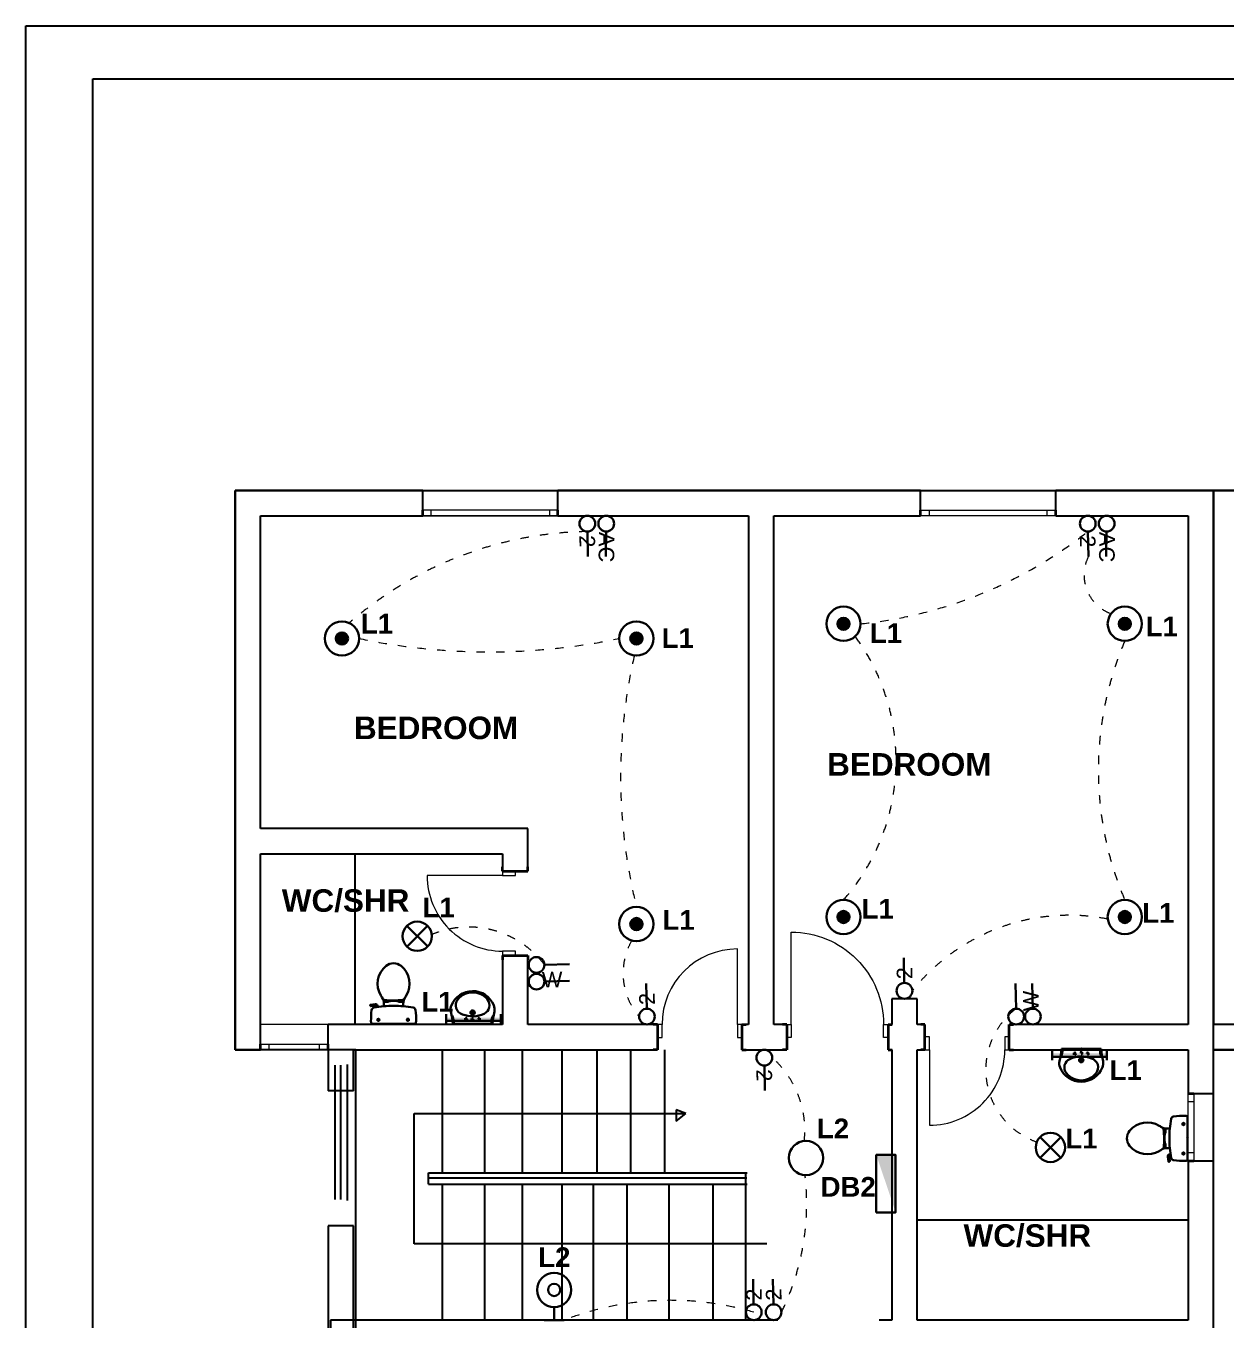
# Model space of a CAD drawing. Header units: inches. Extents: x 23 to 2032867, y 13 to 664695.
# Drawn here: x 146316 to 156973, y 303516 to 315005 of the extents above; entities that cross this region are included whole.
import ezdxf
from ezdxf.enums import TextEntityAlignment as Align

# ---------------------------------------------------------------- set-up
doc = ezdxf.new("R2010")
doc.units = ezdxf.units.IN
doc.header["$MEASUREMENT"] = 0
doc.linetypes.add('DASHED1', pattern=[1, 0.3, -0.4, 0.3])
doc.linetypes.add('Hidden Line', pattern=[391.222223, 282.222223, -109])
for name, color, linetype, lineweight, true_color in [('2D Drafting - General_Pen_No__62', 7, 'Continuous', 20, 0xaaaaaa), ('2D Drafting - General_Pen_No__82', 7, 'Continuous', 20, 0xaaaaaa), ('Annotation - Text_Pen_No__86', 7, 'Continuous', 20, 0x5555ff), ('ARCHICAD Doors_Pen_No__23', 7, 'Continuous', 20, 0xff6600), ('ARCHICAD Doors_Pen_No__3', 7, 'Continuous', 18, 0xff6600), ('ARCHICAD Windows_Pen_No__23', 7, 'Continuous', 20, 0xff6600), ('ARCHICAD Windows_Pen_No__3', 7, 'Continuous', 18, 0xff6600), ('Structural - Bearing_Pen_No__89', 7, 'Continuous', 20, 0x71cebe)]:
    doc.layers.add(name, color=color, linetype=linetype, lineweight=lineweight, true_color=true_color)
for name, color, linetype, lineweight in [('ARCHICAD Doors_Pen_No__27', 7, 'Continuous', 35), ('ARCHICAD Windows_Pen_No__27', 7, 'Continuous', 35), ('Building', 8, 'Continuous', 18), ('Structural - Bearing_Pen_No__27', 7, 'Continuous', 35)]:
    doc.layers.add(name, color=color, linetype=linetype, lineweight=lineweight)
for name, color, linetype in [('E-inst', 3, 'Continuous'), ('E-inst.', 3, 'Continuous'), ('E-power', 1, 'Continuous'), ('LIAB', 8, 'Continuous'), ('PLOTYR', 15, 'Continuous')]:
    doc.layers.add(name, color=color, linetype=linetype)
doc.styles.add('GENERATED_STYLE_2', font='arialbd.ttf')
doc.styles.add('NEW', font='swisseb.ttf', dxfattribs={"width": 0.75})
doc.styles.add('ORIG2', font='ORIG2')

msp = doc.modelspace()

# ---------------------------------------------------------------- hatches: boundary and pattern name
at = {"layer": 'E-inst.', "lineweight": 30}
for points in [[(153521.767, 309697.277, -1), (153630.466, 309697.277, -1)], [(156019.355, 309697.277, -1), (156128.053, 309697.277, -1)], [(149068.347, 309566.876, -1), (149177.045, 309566.876, -1)], [(151682.886, 309566.876, -1), (151791.584, 309566.876, -1)], [(153521.767, 307094.402, -1), (153630.466, 307094.402, -1)], [(156019.355, 307094.402, -1), (156128.053, 307094.402, -1)], [(151682.886, 307031.467, -1), (151791.584, 307031.467, -1)]]:
    msp.add_hatch(color=256, dxfattribs=at).paths.add_polyline_path(points)
h = msp.add_hatch(color=256, dxfattribs=at)
h.dxf.hatch_style = 1
h.paths.add_polyline_path([(150533.085, 306201.527), (150533.085, 306171.191), (150048.799, 306171.191), (150048.799, 306186.359), (150048.799, 306201.527)])
h = msp.add_hatch(color=256, dxfattribs=at)
h.dxf.hatch_style = 1
h.paths.add_polyline_path([(155914.247, 305884.698), (155914.247, 305854.363), (155429.961, 305854.363), (155429.961, 305869.53), (155429.961, 305884.698)])
at = {"layer": 'E-power', "linetype": 'Continuous', "lineweight": 30}
h = msp.add_hatch(color=1, dxfattribs=at)
h.dxf.hatch_style = 1
h.paths.add_polyline_path([(154038.531, 304474.13), (153867.823, 304981.762), (154038.531, 304981.762)])

# ---------------------------------------------------------------- linework, layer by layer
at = {"layer": '2D Drafting - General_Pen_No__62', "color": 8, "linetype": 'Continuous', "lineweight": 25}
for p, q in [((149762.314, 304194.263), (149762.314, 305348.581)), ((149762.314, 305348.581), (152176.223, 305348.581)), ((152176.223, 305348.581), (152091.549, 305382.088)), ((152091.549, 305382.088), (152091.549, 305283.014)), ((152091.549, 305283.014), (152176.223, 305348.581)), ((152895.299, 304194.263), (149762.314, 304194.263))]:
    msp.add_line(p, q, dxfattribs=at)
at = {"layer": '2D Drafting - General_Pen_No__82', "color": 8, "linetype": 'Continuous', "lineweight": 25}
for p, q in [((150016.75, 304826.445), (150016.75, 305915.655)), ((150016.75, 304826.445), (150016.75, 305915.655)), ((150392.653, 304826.445), (150392.653, 305915.655)), ((150392.653, 304826.445), (150392.653, 305915.655)), ((150725.667, 304826.445), (150725.667, 305915.655)), ((150725.667, 304826.445), (150725.667, 305915.655)), ((151077.82, 304826.445), (151077.82, 305915.655)), ((151077.82, 304826.445), (151077.82, 305915.655)), ((151388.341, 304826.445), (151388.341, 305915.655)), ((151388.341, 304826.445), (151388.341, 305915.655)), ((151688.341, 304826.445), (151688.341, 305915.655)), ((151688.341, 304826.445), (151688.341, 305915.655)), ((151988.341, 304826.445), (151988.341, 305915.655)), ((151988.341, 304826.445), (151988.341, 305915.655)), ((149058.485, 305778.606), (149058.485, 304586.033)), ((149058.485, 305778.606), (149058.485, 304586.033)), ((149108.938, 305778.606), (149108.938, 304586.033)), ((149108.938, 305778.606), (149108.938, 304586.033)), ((149170.2, 305784.542), (149170.2, 304577.481)), ((149170.2, 305784.542), (149170.2, 304577.481)), ((149890.605, 304822.893), (152719.254, 304822.893)), ((149890.605, 304722.52), (149890.605, 304822.893)), ((149890.605, 304822.893), (152719.254, 304822.893)), ((149890.605, 304722.52), (149890.605, 304822.893)), ((152706.975, 304826.445), (152706.975, 303515.801)), ((152706.975, 304826.445), (152706.975, 303515.801)), ((149890.605, 304778.283), (152718.377, 304778.283)), ((149890.605, 304778.283), (152718.377, 304778.283)), ((149890.605, 304722.52), (152719.254, 304722.52)), ((149890.605, 304722.52), (152719.254, 304722.52)), ((150016.75, 303515.801), (150016.75, 304726.071)), ((150016.75, 303515.801), (150016.75, 304726.071)), ((150392.653, 303515.801), (150392.653, 304726.071)), ((150392.653, 303515.801), (150392.653, 304726.071)), ((150725.667, 303515.801), (150725.667, 304726.071)), ((150725.667, 303515.801), (150725.667, 304726.071)), ((151077.82, 303515.801), (151077.82, 304726.071)), ((151077.82, 303515.801), (151077.82, 304726.071)), ((151354.665, 303515.801), (151354.665, 304726.071)), ((151354.665, 303515.801), (151354.665, 304726.071)), ((151654.665, 303515.801), (151654.665, 304726.071)), ((151654.665, 303515.801), (151654.665, 304726.071)), ((152028.458, 303515.801), (152028.458, 304726.071)), ((152028.458, 303515.801), (152028.458, 304726.071)), ((152417.241, 303515.801), (152417.241, 304726.071)), ((152417.241, 303515.801), (152417.241, 304726.071))]:
    msp.add_line(p, q, dxfattribs=at)
at = {"layer": 'ARCHICAD Doors_Pen_No__23', "color": 8, "linetype": 'Continuous'}
for p, q in [((150548.839, 307501.344), (150548.839, 307461.344)), ((150663.839, 307501.344), (150548.839, 307501.344)), ((150548.839, 307461.344), (150663.839, 307461.344)), ((150663.839, 307461.344), (150663.839, 307501.344)), ((150663.839, 306791.344), (150548.839, 306791.344)), ((150548.839, 306791.344), (150548.839, 306751.344)), ((150663.839, 306751.344), (150663.839, 306791.344)), ((150548.839, 306751.344), (150663.839, 306751.344)), ((151964.382, 306140.445), (151924.382, 306140.445)), ((151924.382, 306140.445), (151924.382, 306025.445)), ((151964.382, 306025.445), (151964.382, 306140.445)), ((152674.382, 306140.445), (152634.382, 306140.445)), ((152634.382, 306140.445), (152634.382, 306025.445)), ((152674.382, 306025.445), (152674.382, 306140.445)), ((153071.664, 306140.445), (153111.664, 306140.445)), ((153071.664, 306025.445), (153071.664, 306140.445)), ((153111.664, 306140.445), (153111.664, 306025.445)), ((153931.664, 306025.445), (153931.664, 306140.445)), ((153931.664, 306140.445), (153971.664, 306140.445)), ((153971.664, 306140.445), (153971.664, 306025.445)), ((151924.382, 306025.445), (151964.382, 306025.445)), ((152634.382, 306025.445), (152674.382, 306025.445)), ((153111.664, 306025.445), (153071.664, 306025.445)), ((153971.664, 306025.445), (153931.664, 306025.445)), ((154338.422, 306030.445), (154298.422, 306030.445)), ((154298.422, 306030.445), (154298.422, 305915.445)), ((154338.422, 305915.445), (154338.422, 306030.445)), ((155048.422, 306030.445), (155008.422, 306030.445)), ((155008.422, 306030.445), (155008.422, 305915.445)), ((155048.422, 305915.445), (155048.422, 306030.445)), ((154298.422, 305915.445), (154338.422, 305915.445)), ((155008.422, 305915.445), (155048.422, 305915.445))]:
    msp.add_line(p, q, dxfattribs=at)
at = {"layer": 'ARCHICAD Doors_Pen_No__27', "color": 8, "linetype": 'Continuous'}
for p, q in [((150548.839, 307501.344), (150548.839, 307538.344)), ((150548.839, 307501.344), (150663.839, 307501.344)), ((150663.839, 307501.344), (150773.839, 307501.344)), ((150773.839, 307501.344), (150773.839, 307538.344)), ((150548.839, 306751.344), (150663.839, 306751.344)), ((150548.839, 306751.344), (150548.839, 306714.344)), ((150663.839, 306751.344), (150773.839, 306751.344)), ((150773.839, 306751.344), (150773.839, 306714.344)), ((151924.382, 306140.445), (151887.382, 306140.445)), ((151924.382, 306140.445), (151924.382, 306025.445)), ((152674.382, 306140.445), (152674.382, 306025.445)), ((152674.382, 306140.445), (152711.382, 306140.445)), ((153071.664, 306140.445), (153034.664, 306140.445)), ((153071.664, 306140.445), (153071.664, 306025.445)), ((153971.664, 306140.445), (153971.664, 306025.445)), ((153971.664, 306140.445), (154008.664, 306140.445)), ((154298.422, 306140.445), (154261.422, 306140.445)), ((154298.422, 306030.445), (154298.422, 306140.445)), ((155048.422, 306030.445), (155048.422, 306140.445)), ((155048.422, 306140.445), (155085.422, 306140.445)), ((151924.382, 306025.445), (151924.382, 305915.445)), ((152674.382, 306025.445), (152674.382, 305915.445)), ((153071.664, 306025.445), (153071.664, 305915.445)), ((153971.664, 306025.445), (153971.664, 305915.445)), ((154298.422, 305915.445), (154298.422, 306030.445)), ((155048.422, 305915.445), (155048.422, 306030.445)), ((151924.382, 305915.445), (151887.382, 305915.445)), ((152674.382, 305915.445), (152711.382, 305915.445)), ((153071.664, 305915.445), (153034.664, 305915.445)), ((153971.664, 305915.445), (154008.664, 305915.445)), ((154298.422, 305915.445), (154261.422, 305915.445)), ((155048.422, 305915.445), (155085.422, 305915.445))]:
    msp.add_line(p, q, dxfattribs=at)
at = {"layer": 'ARCHICAD Doors_Pen_No__3', "color": 8, "linetype": 'Continuous'}
for p, q in [((150548.839, 307461.344), (149878.839, 307461.344)), ((153111.664, 306140.445), (153111.664, 306960.445)), ((152634.382, 306140.445), (152634.382, 306810.445)), ((154338.422, 305915.445), (154338.422, 305245.445))]:
    msp.add_line(p, q, dxfattribs=at)
for centre, major_axis, start_param, end_param in [((150548.839, 307461.344), (473.762, 473.762), 2.35619449, 3.926990817), ((152634.382, 306140.445), (-473.762, 473.762), -0.785398163, 0.785398163), ((154338.422, 305915.445), (-473.762, 473.762), 2.35619449, 3.926990817)]:
    msp.add_ellipse(centre, major_axis=major_axis, ratio=1, start_param=start_param, end_param=end_param, dxfattribs=at)
at = {"layer": 'ARCHICAD Doors_Pen_No__3', "color": 8, "linetype": 'Continuous', "extrusion": (0, 0, -1)}
msp.add_ellipse((153111.664, 306140.445), major_axis=(-579.828, 579.828), ratio=1, start_param=0.785398163, end_param=2.35619449, dxfattribs=at)
at = {"layer": 'ARCHICAD Windows_Pen_No__23', "color": 8, "linetype": 'Continuous'}
for p, q in [((149915.822, 310706.203), (149840.822, 310706.203)), ((149915.822, 310656.203), (149915.822, 310706.203)), ((151040.822, 310706.203), (150965.822, 310706.203)), ((150965.822, 310706.203), (150965.822, 310656.203)), ((154260.784, 310706.203), (154335.784, 310706.203)), ((154335.784, 310706.203), (154335.784, 310656.203)), ((155385.784, 310656.203), (155385.784, 310706.203)), ((155385.784, 310706.203), (155460.784, 310706.203)), ((149840.822, 310656.203), (149915.822, 310656.203)), ((150965.822, 310656.203), (151040.822, 310656.203)), ((154335.784, 310656.203), (154260.784, 310656.203)), ((155460.784, 310656.203), (155385.784, 310656.203)), ((148398.854, 305965.445), (148473.854, 305965.445)), ((148473.854, 305965.445), (148473.854, 305915.445)), ((148923.854, 305915.445), (148923.854, 305965.445)), ((148923.854, 305965.445), (148998.854, 305965.445)), ((148473.854, 305915.445), (148398.854, 305915.445)), ((148998.854, 305915.445), (148923.854, 305915.445)), ((156635.872, 305453.677), (156635.872, 305528.677)), ((156685.872, 305528.677), (156685.872, 305453.677)), ((156685.872, 305453.677), (156635.872, 305453.677)), ((156635.872, 304928.677), (156635.872, 305003.677)), ((156635.872, 305003.677), (156685.872, 305003.677)), ((156685.872, 305003.677), (156685.872, 304928.677))]:
    msp.add_line(p, q, dxfattribs=at)
at = {"layer": 'ARCHICAD Windows_Pen_No__27', "color": 8, "linetype": 'Continuous'}
for p, q in [((149840.822, 310656.203), (149840.822, 310706.203)), ((151040.822, 310656.203), (151040.822, 310706.203)), ((154260.784, 310656.203), (154260.784, 310706.203)), ((155460.784, 310656.203), (155460.784, 310706.203)), ((148398.854, 305915.445), (148398.854, 305965.445)), ((148998.854, 305915.445), (148998.854, 305965.445)), ((156635.872, 305528.677), (156685.872, 305528.677)), ((156635.872, 304928.677), (156685.872, 304928.677))]:
    msp.add_line(p, q, dxfattribs=at)
at = {"layer": 'ARCHICAD Windows_Pen_No__3', "color": 8, "linetype": 'Continuous'}
for p, q in [((151040.822, 310881.203), (149840.822, 310881.203)), ((155460.784, 310881.203), (154260.784, 310881.203)), ((150965.822, 310706.203), (149915.822, 310706.203)), ((154335.784, 310706.203), (155385.784, 310706.203)), ((151040.822, 310656.203), (149840.822, 310656.203)), ((149915.822, 310656.203), (150965.822, 310656.203)), ((155460.784, 310656.203), (154260.784, 310656.203)), ((155385.784, 310656.203), (154335.784, 310656.203)), ((148998.854, 306140.445), (148398.854, 306140.445)), ((148473.854, 305965.445), (148923.854, 305965.445)), ((148998.854, 305915.445), (148398.854, 305915.445)), ((148923.854, 305915.445), (148473.854, 305915.445)), ((156635.872, 304928.677), (156635.872, 305528.677)), ((156860.872, 304928.677), (156860.872, 305528.677)), ((156685.872, 305453.677), (156685.872, 305003.677))]:
    msp.add_line(p, q, dxfattribs=at)
at = {"layer": 'Building', "linetype": 'Continuous', "lineweight": 30, "ltscale": 1000}
for p, q in [((149374.733, 306305.494), (149373.356, 306310.38)), ((149376.531, 306315.29), (149416.934, 306321.312)), ((149408.077, 306306.375), (149378.973, 306302.686)), ((149441.757, 306296.111), (149438.538, 306307.391)), ((149494.481, 306326.302), (149494.481, 306302.518)), ((149502.254, 306356.812), (149502.254, 306341.647)), ((149502.254, 306341.647), (149536.339, 306341.647)), ((149528.546, 306341.647), (149528.546, 306354.67)), ((149536.339, 306341.647), (149536.339, 306354.221)), ((149536.339, 306345.775), (149553.341, 306345.775)), ((149608.428, 306349.515), (149553.341, 306349.515)), ((149553.341, 306345.775), (149553.341, 306349.515)), ((149608.428, 306345.775), (149608.428, 306349.515)), ((149625.43, 306345.775), (149608.428, 306345.775)), ((149625.43, 306341.647), (149625.43, 306355.077)), ((149659.514, 306341.647), (149625.43, 306341.647)), ((149633.222, 306341.647), (149633.222, 306355.677)), ((149659.514, 306358.33), (149659.514, 306341.647)), ((149667.288, 306302.518), (149667.288, 306326.302)), ((149416.682, 306300.25), (149418.359, 306292.286)), ((149439.355, 306304.528), (149416.87, 306299.359)), ((149387.494, 306146.778), (149774.274, 306146.778)), ((150106.831, 306145.005), (150458.604, 306145.005)), ((150106.831, 306145.005, -1683.122), (150458.604, 306145.005, -1683.122)), ((150116.945, 306145.005), (150115.07, 306167.352)), ((150116.945, 306145.005, -1683.122), (150115.07, 306167.352, -1683.122)), ((150448.49, 306145.005), (150450.365, 306167.352)), ((150448.49, 306145.005, -1683.122), (150450.365, 306167.352, -1683.122)), ((155862.889, 305924.287), (155511.116, 305924.287)), ((155862.889, 305924.287, -1683.122), (155511.116, 305924.287, -1683.122)), ((155521.23, 305924.287), (155519.355, 305901.94)), ((155521.23, 305924.287, -1683.122), (155519.355, 305901.94, -1683.122)), ((155852.775, 305924.287), (155854.65, 305901.94)), ((155852.775, 305924.287, -1683.122), (155854.65, 305901.94, -1683.122)), ((156629.538, 304936.001), (156629.538, 305322.782)), ((156417.987, 305208.021), (156434.669, 305208.021)), ((156434.669, 305181.729), (156420.639, 305181.729)), ((156434.669, 305173.937), (156421.239, 305173.937)), ((156430.541, 305173.937), (156430.541, 305156.935)), ((156434.669, 305208.021), (156434.669, 305173.937)), ((156473.798, 305215.795), (156450.014, 305215.795)), ((156419.505, 305050.762), (156434.669, 305050.762)), ((156434.669, 305077.054), (156421.646, 305077.054)), ((156434.669, 305084.846), (156422.096, 305084.846)), ((156430.541, 305156.935), (156426.802, 305156.935)), ((156426.802, 305156.935), (156426.802, 305101.848)), ((156430.541, 305101.848), (156426.802, 305101.848)), ((156430.541, 305084.846), (156430.541, 305101.848)), ((156434.669, 305050.762), (156434.669, 305084.846)), ((156450.014, 305042.988), (156473.798, 305042.988)), ((156461.026, 304925.039), (156455.004, 304965.441)), ((156480.206, 304990.265), (156468.926, 304987.046)), ((156469.941, 304956.585), (156473.63, 304927.48)), ((156471.788, 304987.863), (156476.958, 304965.377)), ((156476.066, 304965.189), (156484.03, 304966.866)), ((156470.822, 304923.24), (156465.937, 304921.863))]:
    msp.add_line(p, q, dxfattribs=at)
at = {"layer": 'Building', "linetype": 'Continuous', "lineweight": 30, "ltscale": 50}
for p, q in [((149446.079, 306197.715), (149446.079, 306165.971)), ((149707.897, 306197.852), (149707.897, 306165.834)), ((150309.066, 306245.887), (150256.369, 306245.887)), ((150309.066, 306245.887, -1683.122), (150256.369, 306245.887, -1683.122)), ((150282.718, 306218.622), (150282.718, 306272.823)), ((150282.718, 306218.622, -1683.122), (150282.718, 306272.823, -1683.122)), ((149430.207, 306181.843), (149461.95, 306181.843)), ((149691.888, 306181.843), (149723.907, 306181.843)), ((155687.003, 305850.67), (155687.003, 305796.469)), ((155687.003, 305850.67, -1683.122), (155687.003, 305796.469, -1683.122)), ((155660.654, 305823.405), (155713.351, 305823.405)), ((155660.654, 305823.405, -1683.122), (155713.351, 305823.405, -1683.122)), ((156594.473, 305240.396), (156594.473, 305272.414)), ((156578.464, 305256.405), (156610.482, 305256.405)), ((156578.601, 304994.586), (156610.345, 304994.586)), ((156594.473, 304978.714), (156594.473, 305010.458))]:
    msp.add_line(p, q, dxfattribs=at)
at = {"layer": 'Building', "linetype": 'DASHED1', "lineweight": 30, "ltscale": 50}
for p, q in [((150226.614, 306171.648), (150226.614, 306206.572)), ((150226.614, 306171.648, -1683.122), (150226.614, 306206.572, -1683.122)), ((150282.718, 306167.235), (150282.718, 306202.16)), ((150282.718, 306167.235, -1683.122), (150282.718, 306202.16, -1683.122)), ((150338.822, 306171.648), (150338.822, 306206.572)), ((150338.822, 306171.648, -1683.122), (150338.822, 306206.572, -1683.122)), ((150208.923, 306188.69), (150244.304, 306188.69)), ((150208.923, 306188.69, -1683.122), (150244.304, 306188.69, -1683.122)), ((150265.027, 306184.278), (150300.408, 306184.278)), ((150265.027, 306184.278, -1683.122), (150300.408, 306184.278, -1683.122)), ((150356.512, 306188.69), (150321.131, 306188.69)), ((150356.512, 306188.69, -1683.122), (150321.131, 306188.69, -1683.122)), ((155613.208, 305880.602), (155648.589, 305880.602)), ((155613.208, 305880.602, -1683.122), (155648.589, 305880.602, -1683.122)), ((155630.899, 305897.645), (155630.899, 305862.72)), ((155630.899, 305897.645, -1683.122), (155630.899, 305862.72, -1683.122)), ((155704.693, 305885.014), (155669.312, 305885.014)), ((155704.693, 305885.014, -1683.122), (155669.312, 305885.014, -1683.122)), ((155687.003, 305902.057), (155687.003, 305867.132)), ((155687.003, 305902.057, -1683.122), (155687.003, 305867.132, -1683.122)), ((155760.797, 305880.602), (155725.417, 305880.602)), ((155760.797, 305880.602, -1683.122), (155725.417, 305880.602, -1683.122)), ((155743.107, 305897.645), (155743.107, 305862.72)), ((155743.107, 305897.645, -1683.122), (155743.107, 305862.72, -1683.122))]:
    msp.add_line(p, q, dxfattribs=at)
at = {"layer": 'Building', "linetype": 'Continuous', "ltscale": 200}
for p, q in [((149587.218, 306140.445), (149574.551, 306153.112)), ((149574.551, 306153.112), (149574.551, 306140.445)), ((149574.551, 306140.445), (149587.218, 306153.112)), ((149587.218, 306153.112), (149587.218, 306140.445)), ((156623.205, 305135.725), (156635.872, 305135.725)), ((156635.872, 305135.725), (156623.205, 305123.058)), ((156635.872, 305123.058), (156623.205, 305135.725)), ((156623.205, 305123.058), (156635.872, 305123.058))]:
    msp.add_line(p, q, dxfattribs=at)
at = {"layer": 'Building', "linetype": 'Continuous', "lineweight": 30, "ltscale": 200}
for p, q in [((150287.278, 306140.445), (150278.158, 306149.565)), ((150278.158, 306149.565), (150278.158, 306140.445)), ((150278.158, 306140.445), (150287.278, 306149.565)), ((150287.278, 306140.445, -1683.122), (150278.158, 306149.565, -1683.122)), ((150278.158, 306149.565, -1683.122), (150278.158, 306140.445, -1683.122)), ((150278.158, 306140.445, -1683.122), (150287.278, 306149.565, -1683.122)), ((150287.278, 306149.565), (150287.278, 306140.445)), ((150287.278, 306149.565, -1683.122), (150287.278, 306140.445, -1683.122)), ((155682.442, 305919.727), (155682.442, 305928.847)), ((155682.442, 305928.847), (155691.563, 305919.727)), ((155691.563, 305928.847), (155682.442, 305919.727)), ((155682.442, 305919.727, -1683.122), (155682.442, 305928.847, -1683.122)), ((155682.442, 305928.847, -1683.122), (155691.563, 305919.727, -1683.122)), ((155691.563, 305928.847, -1683.122), (155682.442, 305919.727, -1683.122)), ((155691.563, 305919.727), (155691.563, 305928.847)), ((155691.563, 305919.727, -1683.122), (155691.563, 305928.847, -1683.122))]:
    msp.add_line(p, q, dxfattribs=at)
at = {"layer": 'Building', "linetype": 'DASHED1', "lineweight": 30, "ltscale": 50}
for centre in [(150226.614, 306188.69), (150226.614, 306188.69, -1683.122), (150282.718, 306184.278), (150282.718, 306184.278, -1683.122), (150338.822, 306188.69), (150338.822, 306188.69, -1683.122), (155630.899, 305880.602), (155630.899, 305880.602, -1683.122), (155687.003, 305885.014), (155687.003, 305885.014, -1683.122), (155743.107, 305880.602), (155743.107, 305880.602, -1683.122)]:
    msp.add_circle(centre, 9.504, dxfattribs=at)
at = {"layer": 'Building', "linetype": 'Continuous', "lineweight": 30, "ltscale": 1000}
for centre, radius in [((150282.718, 306245.887), 18.608), ((150282.718, 306245.887, -1683.122), 18.608), ((150282.718, 306245.887), 10.99), ((150282.718, 306245.887, -1683.122), 10.99), ((155687.003, 305823.405), 18.608), ((155687.003, 305823.405, -1683.122), 18.608), ((155687.003, 305823.405), 10.99), ((155687.003, 305823.405, -1683.122), 10.99)]:
    msp.add_circle(centre, radius, dxfattribs=at)
at = {"layer": 'Building', "linetype": 'Continuous', "lineweight": 30, "ltscale": 50}
for centre in [(149446.079, 306181.843), (149707.897, 306181.843), (156594.473, 305256.405), (156594.473, 304994.586)]:
    msp.add_circle(centre, 9.351, dxfattribs=at)
at = {"layer": 'Building', "linetype": 'Continuous', "lineweight": 30, "ltscale": 1000}
for centre, radius, start, end in [((149643.584, 306502.153), 204.567, 129.1208282, 211.0923054), ((149580.884, 306579.247), 105.195, 50.8791806, 129.1208282), ((149518.185, 306502.153), 204.567, 328.9077103, 50.8791806), ((150282.722, 306233.759), 203.147, 22.4424723, 158.1531127), ((150282.722, 306233.759, -1683.122), 203.147, 22.4424723, 158.1531127), ((150282.718, 306256.877), 168.347, 38.53754, 141.4625075), ((150282.718, 306256.877, -1683.122), 168.347, 38.53754, 141.4625075), ((149377.106, 306311.437), 3.896, 98.4778948, 195.7397884), ((149409.057, 306298.645), 7.792, 11.8886154, 97.22379), ((149419.806, 306302.045), 19.481, 15.9271971, 98.4778948), ((149768.68, 306577.593), 350.65, 211.0923054, 213.8429316), ((149393.915, 306326.302), 100.566, 0.0000019, 33.8429404), ((149503.861, 306372.313), 15.584, 217.7817379, 264.3005444), ((149580.704, 305373.391), 933.119, 84.6980974, 95.3019114), ((149573.96, 307074.686), 721.447, 264.3005444, 276.9358206), ((149659.198, 306373.989), 15.584, 276.9358105, 322.5800182), ((149767.853, 306326.302), 100.566, 146.1570684, 180), ((149393.088, 306577.593), 350.65, 326.1570702, 328.9077103), ((150190.95, 306271.565), 103.901, 157.5093438, 189.5474663), ((150190.95, 306271.565, -1683.122), 103.901, 157.5093438, 189.5474663), ((150208.456, 306260.997), 124.156, 155.8931025, 156.0931451), ((150208.456, 306260.997, -1683.122), 124.156, 155.8931025, 156.0931451), ((150216.649, 306309.91), 83.628, 141.6817737, 253.2461383), ((150216.649, 306309.91, -1683.122), 83.628, 141.6817737, 253.2461383), ((150349.742, 306310.262), 82.661, 295.2174734, 38.537704), ((150349.742, 306310.262, -1683.122), 82.661, 295.2174734, 38.537704), ((150374.484, 306271.565), 103.901, 350.4525984, 22.4906661), ((150374.484, 306271.565, -1683.122), 103.901, 350.4525984, 22.4906661), ((149378.483, 306306.551), 3.896, 195.7397884, 277.2238087), ((150276.353, 306168.307), 896.106, 173.6508475, 180), ((149411.701, 306264.517), 26.118, 100.7270761, 173.6508475), ((149580.884, 305371.451), 935.068, 95.3019114, 100.7270761), ((149580.884, 305371.451), 935.068, 79.2903908, 84.6980974), ((149749.725, 306264.2), 26.494, 6.330877, 79.2903908), ((148885.416, 306168.307), 896.106, 0.0000019, 6.330877), ((149524.581, 306103.518), 583.726, 4.075602, 14.9730049), ((149524.581, 306103.518, -1683.122), 583.726, 4.075602, 14.9730049), ((150011.169, 306167.352), 103.901, 0.0000006, 30.0992783), ((150011.169, 306167.352, -1683.122), 103.901, 0.0000006, 30.0992783), ((150282.364, 306450.237), 238.006, 247.8276538, 295.5349405), ((150282.364, 306450.237, -1683.122), 238.006, 247.8276538, 295.5349405), ((150554.267, 306167.352), 103.901, 149.9007316, 180.0000094), ((150554.267, 306167.352, -1683.122), 103.901, 149.9007316, 180.0000094), ((151040.854, 306103.518), 583.726, 165.0270052, 175.9244355), ((151040.854, 306103.518, -1683.122), 583.726, 165.0270052, 175.9244355), ((149414.06, 306167.706), 33.819, 178.9808265, 218.2302081), ((149747.709, 306167.706), 33.819, 321.7697938, 1.0191617), ((154928.866, 305965.774), 583.726, 345.0270052, 355.9244355), ((154928.866, 305965.774, -1683.122), 583.726, 345.0270052, 355.9244355), ((155415.453, 305901.94), 103.901, 329.9007316, 0.0000094), ((155415.453, 305901.94, -1683.122), 103.901, 329.9007316, 0.0000094), ((155687.356, 305619.055), 238.006, 67.8276538, 115.5349405), ((155687.356, 305619.055, -1683.122), 238.006, 67.8276538, 115.5349405), ((155958.552, 305901.94), 103.901, 180.0000006, 210.0992783), ((155958.552, 305901.94, -1683.122), 103.901, 180.0000006, 210.0992783), ((156445.139, 305965.774), 583.726, 184.075602, 194.9730049), ((156445.139, 305965.774, -1683.122), 583.726, 184.075602, 194.9730049), ((155595.236, 305797.727), 103.901, 170.4525984, 202.4906661), ((155595.236, 305797.727, -1683.122), 103.901, 170.4525984, 202.4906661), ((155686.998, 305835.533), 203.147, 202.4424723, 338.1531127), ((155686.998, 305835.533, -1683.122), 203.147, 202.4424723, 338.1531127), ((155619.979, 305759.03), 82.661, 115.2174734, 218.537704), ((155619.979, 305759.03, -1683.122), 82.661, 115.2174734, 218.537704), ((155753.071, 305759.382), 83.628, 321.6817737, 73.2461383), ((155753.071, 305759.382, -1683.122), 83.628, 321.6817737, 73.2461383), ((155761.264, 305808.296), 124.156, 335.8931025, 336.0931451), ((155761.264, 305808.296, -1683.122), 124.156, 335.8931025, 336.0931451), ((155778.77, 305797.727), 103.901, 337.5093438, 9.5474663), ((155778.77, 305797.727, -1683.122), 103.901, 337.5093438, 9.5474663), ((155687.003, 305812.415), 168.347, 218.53754, 321.4625075), ((155687.003, 305812.415, -1683.122), 168.347, 218.53754, 321.4625075), ((157404.865, 305129.391), 935.068, 169.2903908, 174.6980974), ((156512.117, 305298.233), 26.494, 96.330877, 169.2903908), ((156608.009, 304433.923), 896.106, 90.0000019, 96.330877), ((156608.61, 305296.216), 33.819, 51.7697938, 91.0191617), ((156197.069, 305129.391), 105.195, 140.8791806, 219.1208282), ((156274.164, 305066.692), 204.567, 58.9077103, 140.8791806), ((156198.724, 304941.596), 350.65, 56.1570702, 58.9077103), ((156450.014, 305316.361), 100.566, 236.1570684, 270), ((156402.327, 305207.706), 15.584, 6.9358105, 52.5800181), ((155701.63, 305122.468), 721.447, 354.3005444, 6.9358206), ((157402.925, 305129.211), 933.119, 174.6980974, 185.3019114), ((156274.164, 305192.091), 204.567, 219.1208282, 301.0923054), ((156450.014, 304942.422), 100.566, 90.0000019, 123.8429404), ((156404.003, 305052.368), 15.584, 307.7817379, 354.3005444), ((157404.865, 305129.391), 935.068, 185.3019114, 190.7270761), ((156198.724, 305317.188), 350.65, 301.0923054, 303.8429316), ((156474.272, 304968.313), 19.481, 105.9271971, 188.4778948), ((156477.672, 304957.564), 7.792, 101.8886154, 187.22379), ((156469.765, 304926.99), 3.896, 285.7397884, 7.2238087), ((156511.8, 304960.208), 26.118, 190.7270761, 263.6508475), ((156608.009, 305824.86), 896.106, 263.6508475, 270), ((156608.61, 304962.567), 33.819, 268.9808265, 308.2302081), ((156464.88, 304925.613), 3.896, 188.4778948, 285.7397884)]:
    msp.add_arc(centre, radius, start, end, dxfattribs=at)
at = {"layer": 'E-inst', "color": 3, "lineweight": 30}
for p, q in [((151302.999, 310516.317), (151307.213, 310293.763)), ((151468.312, 310516.31), (151465.301, 310293.737)), ((155746.49, 310516.317), (155750.704, 310293.763)), ((155911.803, 310516.31), (155908.792, 310293.737)), ((149697.984, 307014.81), (149883.918, 306832.811)), ((149699.951, 306830.844), (149881.951, 307016.777)), ((150920.622, 306670.815), (151143.176, 306675.029)), ((154115.781, 306508.762), (154111.566, 306731.315)), ((150920.622, 306522.452), (151143.176, 306526.666)), ((151829.032, 306280.331), (151824.817, 306502.885)), ((155107.899, 306280.331), (155103.684, 306502.885)), ((155256.262, 306280.331), (155252.047, 306502.885)), ((152874.506, 305775.559), (152878.72, 305553.005)), ((155320.781, 305139.338), (155506.714, 304957.338)), ((155322.747, 304955.371), (155504.747, 305141.305)), ((152777.769, 303655.687), (152773.555, 303878.241)), ((152953.894, 303655.687), (152949.68, 303878.241))]:
    msp.add_line(p, q, dxfattribs=at)
for centre, radius in [((151301.516, 310586.252), 69.951), ((151469.417, 310586.252), 69.951), ((155745.007, 310586.252), 69.951), ((155912.908, 310586.252), 69.951), ((149790.951, 306923.81), 130.091), ((150850.687, 306669.332), 69.951), ((150850.687, 306520.969), 69.951), ((154117.263, 306438.826), 69.951), ((151830.514, 306210.396), 69.951), ((155109.381, 306210.396), 69.951), ((155257.744, 306210.396), 69.951), ((152873.023, 305845.494), 69.951), ((155413.747, 305048.338), 130.091), ((152779.252, 303585.752), 69.951), ((152955.377, 303585.752), 69.951)]:
    msp.add_circle(centre, radius, dxfattribs=at)
at = {"layer": 'E-inst.', "lineweight": 30}
for p, q in [((150048.799, 306186.359), (150048.799, 306232.273)), ((150048.799, 306201.527), (150048.799, 306171.191)), ((150533.085, 306186.359), (150533.085, 306232.273)), ((150533.085, 306201.527), (150533.085, 306171.191)), ((150048.799, 306186.359), (150048.799, 306140.445)), ((150533.085, 306171.191), (150048.799, 306171.191)), ((150533.085, 306186.359), (150533.085, 306140.445)), ((155429.961, 305869.53), (155429.961, 305915.445)), ((155429.961, 305884.698), (155429.961, 305854.363)), ((155429.961, 305869.53), (155429.961, 305823.616)), ((155914.247, 305854.363), (155429.961, 305854.363)), ((155914.247, 305869.53), (155914.247, 305915.445)), ((155914.247, 305884.698), (155914.247, 305854.363)), ((155914.247, 305869.53), (155914.247, 305823.616)), ((151006.74, 303631.481), (151006.74, 303515.801)), ((151095.423, 303515.801), (150918.058, 303515.801))]:
    msp.add_line(p, q, dxfattribs=at)
for centre, radius in [((153576.116, 309697.277), 152.207), ((156073.704, 309697.277), 152.207), ((149122.696, 309566.876), 152.207), ((151737.235, 309566.876), 152.207), ((153576.116, 309697.277), 54.349), ((156073.704, 309697.277), 54.349), ((149122.696, 309566.876), 54.349), ((151737.235, 309566.876), 54.349), ((153576.116, 307094.402), 152.207), ((156073.704, 307094.402), 152.207), ((151737.235, 307031.467), 152.207), ((153576.116, 307094.402), 54.349), ((156073.704, 307094.402), 54.349), ((151737.235, 307031.467), 54.349), ((153242.741, 304955.512), 152.207), ((151006.74, 303783.688), 152.207), ((151006.74, 303783.688), 54.349)]:
    msp.add_circle(centre, radius, dxfattribs=at)
at = {"layer": 'E-inst.', "color": 6, "linetype": 'DASHED1', "lineweight": 20, "ltscale": 250}
for centre, radius, start, end in [((151356.444, 307215.381), 3301.369, 90.9275943, 131.0650953), ((153334.379, 313559.639), 3882.4, 275.82378, 308.3827506), ((156076.668, 310129.996), 364.791, 153.3245539, 249.8682895), ((150429.966, 315122.322), 5674.253, 258.2546628, 281.7453372), ((152179.63, 308480.424), 1863.457, 318.5389619, 36.3852252), ((158765.438, 308395.84), 2926.801, 156.8800389, 203.1199611), ((156419.411, 308338.615), 4822.516, 167.0932336, 193.8563947), ((150248.208, 306161.904), 843.286, 37.1199586, 112.8916304), ((155578.012, 305331.974), 1777.482, 78.8201408, 141.4858358), ((152206.256, 306593.548), 587.748, 150.2730969, 220.6849507), ((155519.423, 305738.287), 680.561, 127.206082, 250.5592732), ((152374.209, 305202.443), 858.492, 353.6129714, 48.507884), ((151061.276, 304549.779), 2187.887, 333.8565338, 6.6602562), ((152040.852, 301059.002), 2632.432, 73.7098973, 111.047814)]:
    msp.add_arc(centre, radius, start, end, dxfattribs=at)
at = {"layer": 'E-inst.', "lineweight": 30}
msp.add_arc((151006.74, 303783.688), 152.207, 0, 180, dxfattribs=at)
at = {"layer": 'E-power', "color": 1, "linetype": 'Continuous', "lineweight": 30}
msp.add_lwpolyline([(153866.94, 304471.397), (153866.94, 304981.762), (154038.531, 304981.762), (154038.531, 304471.397)], close=True, dxfattribs=at)
at = {"layer": 'LIAB', "color": 7, "linetype": 'Continuous', "ltscale": 256.031999}
for p, q in [((146909.077, 314535.73), (184339.191, 314535.73)), ((146909.077, 288529.775), (146909.077, 314535.73))]:
    msp.add_line(p, q, dxfattribs=at)
at = {"layer": 'PLOTYR', "color": 1, "linetype": 'Continuous', "ltscale": 250}
for p, q in [((146316.043, 315005.152), (184808.613, 315005.152)), ((146316.043, 288060.353), (146316.043, 315005.152))]:
    msp.add_line(p, q, dxfattribs=at)
at = {"layer": 'Structural - Bearing_Pen_No__27', "color": 8, "linetype": 'Continuous', "lineweight": 25}
for p, q in [((148173.854, 310881.203), (148173.854, 305915.445)), ((148398.854, 310881.203), (148173.854, 310881.203)), ((149840.822, 310881.203), (148398.854, 310881.203)), ((149840.822, 310706.203), (149840.822, 310881.203)), ((154260.784, 310881.203), (151040.821, 310881.203)), ((151040.822, 310706.203), (151040.822, 310881.203)), ((154260.784, 310706.203), (154260.784, 310881.203)), ((155460.784, 310706.203), (155460.784, 310881.203)), ((156635.872, 310881.203), (155460.784, 310881.203)), ((156860.872, 310881.203), (156635.872, 310881.203)), ((157085.872, 310881.203), (156860.872, 310881.203)), ((149840.822, 310656.203), (149840.822, 310706.203)), ((151040.822, 310656.203), (151040.822, 310706.203)), ((154260.784, 310656.203), (154260.784, 310706.203)), ((155460.784, 310656.203), (155460.784, 310706.203)), ((148398.854, 307880.237), (148398.854, 310656.203)), ((148398.854, 310656.203), (149840.822, 310656.203)), ((151040.821, 310656.203), (152733.121, 310656.203)), ((152733.121, 310656.203), (152733.121, 306140.445)), ((152958.121, 306140.445), (152958.121, 310656.203)), ((152958.121, 310656.203), (154260.784, 310656.203)), ((155460.784, 310656.203), (156635.872, 310656.203)), ((156635.872, 310656.203), (156635.872, 306140.445)), ((156860.872, 307880.237), (156860.872, 310656.203)), ((156860.872, 310656.203), (156860.872, 306140.445)), ((150773.839, 307880.237), (148398.854, 307880.237)), ((150773.839, 307501.344), (150773.839, 307880.237)), ((148398.854, 307655.237), (150548.839, 307655.237)), ((148398.854, 306140.445), (148398.854, 307655.237)), ((149237.751, 307655.237), (149237.751, 306140.445)), ((150548.839, 307655.237), (150548.839, 307501.344)), ((156860.872, 306140.445), (156860.872, 307655.237)), ((150548.839, 307501.344), (150548.839, 307538.344)), ((150548.839, 307501.344), (150663.839, 307501.344)), ((150663.839, 307501.344), (150773.839, 307501.344)), ((150773.839, 307501.344), (150773.839, 307538.344)), ((150548.839, 306751.344), (150548.839, 306714.344)), ((150548.839, 306751.344), (150663.839, 306751.344)), ((150548.839, 306751.344), (150548.839, 306140.445)), ((150663.839, 306751.344), (150773.839, 306751.344)), ((150773.839, 306751.344), (150773.839, 306714.344)), ((150773.839, 306140.445), (150773.839, 306751.344)), ((154229.763, 306368.876), (154004.763, 306368.876)), ((154004.763, 306368.876), (154004.763, 306140.445)), ((154229.763, 306140.445), (154229.763, 306368.876)), ((148398.854, 305965.445), (148398.854, 306140.445)), ((148998.854, 305965.445), (148998.854, 306140.445)), ((149223.854, 306140.445), (148998.854, 306140.445)), ((150548.839, 306140.445), (149223.854, 306140.445)), ((151924.382, 306140.445), (150773.839, 306140.445)), ((151924.382, 306140.445), (151887.382, 306140.445)), ((151924.382, 306140.445), (151924.382, 306025.445)), ((152674.382, 306140.445), (152711.382, 306140.445)), ((152674.382, 306140.445), (152674.382, 306025.445)), ((152733.121, 306140.445), (152674.382, 306140.445)), ((153071.664, 306140.445), (152958.121, 306140.445)), ((153071.664, 306140.445), (153034.664, 306140.445)), ((153071.664, 306140.445), (153071.664, 306025.445)), ((153971.664, 306140.445), (154008.664, 306140.445)), ((153971.664, 306140.445), (153971.664, 306025.445)), ((154004.763, 306140.445), (153971.664, 306140.445)), ((154298.422, 306140.445), (154229.763, 306140.445)), ((154298.422, 306140.445), (154261.422, 306140.445)), ((154298.422, 306030.445), (154298.422, 306140.445)), ((155048.422, 306140.445), (155085.422, 306140.445)), ((155048.422, 306030.445), (155048.422, 306140.445)), ((156635.872, 306140.445), (155048.422, 306140.445)), ((157085.872, 306140.445), (156860.872, 306140.445)), ((148398.854, 305915.445), (148398.854, 305965.445)), ((148998.854, 305915.445), (148998.854, 305965.445)), ((151924.382, 306025.445), (151924.382, 305915.445)), ((152674.382, 306025.445), (152674.382, 305915.445)), ((153071.664, 306025.445), (153071.664, 305915.445)), ((153971.664, 306025.445), (153971.664, 305915.445)), ((154298.422, 305915.445), (154298.422, 306030.445)), ((155048.422, 305915.445), (155048.422, 306030.445)), ((148173.854, 305915.445), (148398.854, 305915.445)), ((148998.854, 305915.445), (148998.854, 305552.581)), ((149223.854, 305915.445), (151924.382, 305915.445)), ((149223.854, 305552.581), (149223.854, 305915.445)), ((151924.382, 305915.445), (151887.382, 305915.445)), ((152674.382, 305915.445), (152711.382, 305915.445)), ((152674.382, 305915.445), (153071.664, 305915.445)), ((153071.664, 305915.445), (153034.664, 305915.445)), ((153971.664, 305915.445), (154008.664, 305915.445)), ((153971.664, 305915.445), (154004.763, 305915.445)), ((154004.763, 305915.445), (154004.763, 303515.801)), ((154229.763, 305915.445), (154298.422, 305915.445)), ((154229.763, 303515.801), (154229.763, 305915.445)), ((154298.422, 305915.445), (154261.422, 305915.445)), ((155048.422, 305915.445), (155085.422, 305915.445)), ((155048.422, 305915.445), (156635.872, 305915.445)), ((156635.872, 305915.445), (156635.872, 305528.677)), ((156860.872, 305528.677), (156860.872, 305915.445)), ((156860.872, 305915.445), (157085.872, 305915.445)), ((149223.854, 305552.581), (148998.854, 305552.581)), ((156635.872, 305528.677), (156685.872, 305528.677)), ((156685.872, 305528.677), (156860.872, 305528.677)), ((156635.872, 304928.677), (156685.872, 304928.677)), ((156635.872, 304928.677), (156635.872, 303515.801)), ((156685.872, 304928.677), (156860.872, 304928.677)), ((156860.872, 297879.574), (156860.872, 304928.677)), ((154229.763, 304405.872), (156635.872, 304405.872)), ((149223.854, 304352.581), (148998.854, 304352.581)), ((148998.854, 304352.581), (148998.854, 303179.463)), ((149223.854, 303179.463), (149223.854, 304352.581)), ((149021.104, 303515.801), (149021.104, 303290.801)), ((152992.377, 303515.801), (149021.104, 303515.801)), ((154004.763, 303515.801), (153892.377, 303515.801)), ((156635.872, 303515.801), (154229.763, 303515.801))]:
    msp.add_line(p, q, dxfattribs=at)
at = {"layer": 'Structural - Bearing_Pen_No__89', "color": 8, "linetype": 'Continuous', "lineweight": 25}
for p, q in [((148173.854, 305915.655), (148173.854, 310881.203)), ((148173.854, 310881.203), (156860.872, 310881.203)), ((156860.872, 310881.203), (156858.854, 298431.203)), ((156860.872, 310881.203), (165547.889, 310881.203)), ((156860.872, 305915.655), (156860.872, 310881.203)), ((149246.104, 305915.445), (148173.854, 305915.655)), ((149246.104, 303290.801), (149246.104, 305915.445)), ((157708.122, 305915.655), (156860.872, 305915.655))]:
    msp.add_line(p, q, dxfattribs=at)

# ---------------------------------------------------------------- texts
at = {"layer": 'Annotation - Text_Pen_No__86', "color": 8, "linetype": 'Hidden Line', "lineweight": 25, "style": 'GENERATED_STYLE_2'}
for s, p in [('BEDROOM', (149228.955, 308673.27)), ('BEDROOM', (153430.863, 308349.371)), ('WC/SHR', (148588.32, 307140.46)), ('WC/SHR', (154641.758, 304166.5))]:
    msp.add_text(s, height=200, dxfattribs=at).set_placement(p)
at = {"layer": 'E-inst', "color": 7, "lineweight": 30, "style": 'NEW'}
for s, p in [('L1', (149433.396, 309698.375, -1168.161)), ('L1', (156402.512, 309674.183, -1168.161)), ('L1', (152104.231, 309570.782, -1168.161)), ('L1', (153953.219, 309614.25, -1168.161)), ('L1', (149980.818, 307178.955, -1168.161)), ('L1', (153879.485, 307167.201, -1168.161)), ('L1', (152111.208, 307068.415, -1168.161)), ('L1', (156370.835, 307130.389, -1168.161)), ('L1', (149970.324, 306342.37, -1168.161)), ('L1', (156081.593, 305734.46, -1168.161)), ('L2', (153482.678, 305218.633, -1168.161)), ('L1', (155688.609, 305126.802, -1168.161)), ('L2', (151008.622, 304075.618, -1168.161))]:
    msp.add_text(s, height=175, rotation=360, dxfattribs=at).set_placement(p, align=Align.MIDDLE)
at = {"layer": 'E-inst', "color": 7, "lineweight": 30, "char_height": 138.74777, "width": 5827.10721, "style": 'ORIG2'}
for s, insert, attachment_point, rotation in [('{\\fArial|b0|i0|c0|p34;2}', (151371.437, 310377.218, 13888.51), 3, 271.2145695), ('{\\fArial|b0|i0|c0|p34;AC}', (151543.53, 310511.14, 13888.51), 1, 269.0952282), ('{\\fArial|b0|i0|c0|p34;2}', (155814.928, 310377.218, 13888.51), 3, 271.2145695), ('{\\fArial|b0|i0|c0|p34;AC}', (155987.021, 310511.14, 13888.51), 1, 269.0952282), ('{\\fArial|b0|i0|c0|p34;W}', (151079.6, 306610.311, 13888.51), 3, 1.2145695), ('{\\fArial|b0|i0|c0|p34;2}', (154047.343, 306647.861, 13888.51), 3, 91.2145695), ('{\\fArial|b0|i0|c0|p34;W}', (155168.403, 306439.308, 13888.51), 3, 91.2145695), ('{\\fArial|b0|i0|c0|p34;2}', (151760.594, 306419.43, 13888.51), 3, 91.2145695), ('{\\fArial|b0|i0|c0|p34;2}', (152942.944, 305636.46, 13888.51), 3, 271.2145695), ('{\\fArial|b0|i0|c0|p34;2}', (152709.331, 303794.786, 13888.51), 3, 91.2145695), ('{\\fArial|b0|i0|c0|p34;2}', (152885.456, 303794.786, 13888.51), 3, 91.2145695)]:
    msp.add_mtext(s, dxfattribs=dict(at, insert=insert, attachment_point=attachment_point, rotation=rotation))
at = {"layer": 'E-power', "color": 7, "linetype": 'Continuous', "lineweight": 30, "style": 'NEW'}
msp.add_text('DB2', height=175, dxfattribs=at).set_placement((153617.56, 304700.224, -7439.926), align=Align.MIDDLE)

doc.saveas('drawing.dxf')
